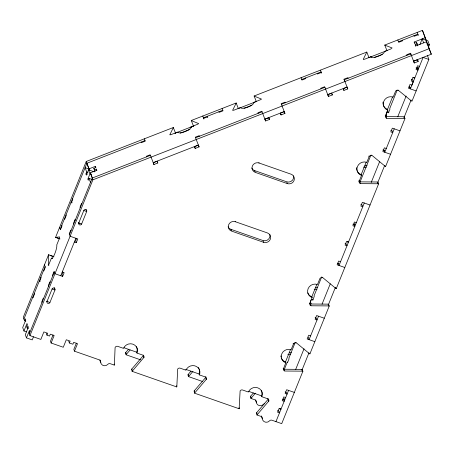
<?xml version="1.0" encoding="UTF-8"?>
<svg xmlns="http://www.w3.org/2000/svg" width="454" height="454" viewBox="0 0 454 454"><rect width="100%" height="100%" fill="white"/><g stroke="black" fill="none" stroke-linecap="round" stroke-linejoin="round"><path stroke-width="0.68" d="M175.494 133.187L175.471 133.238A2.094 0.636 -21.5 0 0 175.494 133.039L173.32 127.512L86.232 161.476L55.587 237.323A2.094 0.414 -70.7 0 0 55.649 237.408L59.542 236.897L59.57 237.249A2.077 0.409 -70.7 0 1 59.003 239.366L56.733 244.984A7.275 1.436 -70.7 0 1 56.71 247.186L56.16 249.689A7.275 1.436 -70.7 0 1 53.26 256.873L52.278 258.167A7.275 1.436 -70.7 0 1 51.433 258.105L49.163 263.723A2.094 0.414 -70.7 0 1 48.317 265.102L48.589 254.893A2.1 0.414 -70.7 0 0 48.561 254.722L53.844 256.567M76.357 343.162L73.832 349.404L74.479 351.18L99.352 359.88A2.077 1.981 -20 0 1 100.657 361.759A4.154 3.955 -20 0 0 107.91 364.295A2.077 1.981 -20 0 1 110.226 363.677L114.277 365.095A2.066 1.969 -20 0 0 114.414 364.534L115.095 347.56A2.071 1.975 -20 0 1 117.768 346.357L123.539 348.371A7.27 6.929 -20 0 1 132.914 344.166A7.27 6.929 -20 0 1 136.995 353.076L142.755 355.09A2.077 1.981 -20 0 1 144.026 357.287L132.12 371.332L176.702 386.921A2.066 1.969 -20 0 0 176.844 386.36L177.69 369.057A2.077 1.981 -20 0 1 180.198 368.183L185.964 370.203A7.27 6.923 -20 0 1 194.67 365.793A7.27 6.923 -20 0 1 199.805 373.58L199.419 374.908L205.185 376.922A2.077 1.981 -20 0 1 206.457 379.113L194.545 393.164L239.133 408.753L240.121 390.883A2.077 1.981 -20 0 1 242.629 390.014L248.395 392.029A7.27 6.929 -20 0 1 257.77 387.824A7.27 6.929 -20 0 1 261.844 396.734L267.61 398.748M356.645 167.566L356.651 168.945A7.264 6.923 -20 0 0 356.952 170.329M280.022 408.328L279.948 409.207L280.39 408.895M383.46 105.487A7.27 6.929 -20 0 0 387.551 109.335L387.875 110.22L385.497 116.196A2.077 1.981 -20 0 0 386.768 118.386L404.366 118.517A2.071 1.975 -20 0 1 404.951 118.63L385.616 166.482A2.071 1.975 -20 0 1 385.1 166.209L371.605 155.081M283.126 368.574A2.077 1.981 -20 0 0 284.051 369.25L301.649 369.38A2.083 1.986 -20 0 1 302.233 369.494L302.88 371.27L281.718 423.639L271.901 420.211A2.077 1.981 -20 0 0 269.58 420.824A4.154 3.955 -20 0 1 262.333 418.293A2.077 1.981 -20 0 0 261.027 416.409L256.975 414.99L268.882 400.944A2.077 1.981 -20 0 0 267.61 398.748M307.75 292.875A7.27 6.929 -20 0 0 311.841 296.723L312.165 297.608L309.787 303.584A2.077 1.981 -20 0 0 311.058 305.78L328.656 305.911A2.083 1.986 -20 0 1 329.241 306.024L309.906 353.87A2.094 1.998 -20 0 1 309.39 353.598L295.894 342.469M199.419 374.908L199.096 374.017L199.59 371.764A7.27 6.929 -20 0 0 198.267 367.462M368.954 57.789L368.971 57.732A2.094 0.636 -21.3 0 0 368.971 57.59L366.804 52.062L254.132 95.998L256.306 101.526M238.322 108.727L238.344 108.676A2.094 0.636 -21.5 0 0 238.344 108.529L236.171 103.001L191.282 120.509L193.455 126.036A2.094 0.636 -21.2 0 0 193.546 126.144L193.597 126.172M48.561 254.722L23.285 317.278L24.539 320.728L25.821 321.171M23.931 319.049L45.116 266.617M60.257 229.139L86.879 163.247M24.539 320.728L25.299 318.85L25.73 320.036L22.7 327.533L23.954 330.983L26.519 331.88M94.301 171.85L88.536 169.836L86.391 175.148L85.959 173.961L86.72 172.089L85.102 167.645L88.944 168.99M23.954 330.983L26.985 323.486L27.416 324.667L26.655 326.545L27.155 327.913L28.437 328.361M27.155 327.913L27.915 326.04L28.341 327.221L25.316 334.717L26.468 337.884L32.234 339.898L33.494 336.777M88.536 169.836L89.971 173.78L87.826 179.092L88.258 180.272L89.012 178.399L92.219 179.517M26.468 337.884L29.493 330.387L29.856 331.375L29.096 333.247L29.958 335.614L40.849 339.422L43.873 331.925L47.721 333.27L46.961 335.143L49.554 336.051L50.309 334.172L54.157 335.517L51.126 343.014L63.271 347.259L66.295 339.762L70.143 341.107L69.383 342.98L72.907 344.217L73.667 342.339L77.509 343.684L74.479 351.18M29.311 333.838L54.315 271.957M69.456 234.48L92.258 178.036L92.905 179.812L29.958 335.614M52.085 288.988L54.968 289.998A1.549 1.476 -20 0 0 54.1 288.097A1.549 1.476 -20 0 0 52.096 288.994L47.034 301.484A1.549 1.476 -20 0 0 47.92 303.391A1.549 1.476 -20 0 0 49.917 302.489L54.968 289.998L54.105 287.632M83.791 210.514L86.674 211.524A1.549 1.476 -20 0 0 85.806 209.623A1.549 1.476 -20 0 0 83.803 210.52L78.741 223.01A1.561 1.487 -20 0 0 81.3 224.514A1.549 1.476 -20 0 0 81.624 224.015L86.674 211.524L86.027 209.748A1.549 1.476 -20 0 0 86.112 209.47M60.723 275.748L75.869 238.271M63.01 272.145L61.999 274.642L62.646 276.418L54.957 273.728L54.1 271.361L52.585 275.113L52.8 275.703M76.641 238.412L75.631 240.915L76.272 242.686L74.354 242.016M62.646 276.418L64.162 272.672L62.238 271.997M76.272 242.686L77.787 238.94L70.103 236.25L69.241 233.884L70.756 230.138L70.972 230.728M53.005 334.995L50.479 341.238L51.126 343.014M302.88 371.27A2.083 1.986 -20 0 0 302.296 371.151L284.698 371.026A2.077 1.981 -20 0 1 283.427 368.83L285.804 362.854L285.481 361.969L290.515 349.506M311.841 296.723L316.875 284.261M322.255 277.224L335.75 288.358A2.088 1.986 -20 0 0 336.266 288.625L378.591 183.876A2.071 1.975 -20 0 0 378.006 183.762L360.408 183.632A2.077 1.981 -20 0 1 359.245 181.089L361.515 175.465L361.191 174.58L366.23 162.118M387.551 109.335L392.591 96.872M310.292 301.785L311.081 299.833M386.002 114.397L387.052 111.792M284.312 369.46L287.337 361.963L287.552 362.553L289.067 358.808L288.852 358.217L295.196 342.52M310.485 304.679L310.996 303.403L310.354 301.632M321.704 276.9L314.026 295.906L314.242 296.502L312.727 300.247M360.033 182.037L370.89 155.166M397.074 90.352L389.736 108.517L389.952 109.108L388.437 112.859L388.005 111.673M419.893 44.571L422.186 38.896L427.952 40.911L429.388 44.855L428.366 47.375M295.554 369.732L304.01 348.808M322.056 304.14L330.262 283.824M371.241 182.406L379.714 161.437M397.738 116.82L406.126 96.061M411.358 79.49L412.641 79.938L413.288 81.714L411.897 85.148L409.973 84.472L408.464 88.224L416.148 90.913M275.953 421.624L288.568 390.395M318.538 316.217L309.078 339.643L308.215 337.277M364.278 203.006L339.042 265.465L338.185 263.099M394.248 128.828L384.788 152.255L383.925 149.888M302.114 369.789L308.981 352.786M328.35 304.85L335.234 287.808M377.802 182.457L384.686 165.415M404.293 116.888L411.108 100.022M427.458 55.564L428.865 59.434L411.977 101.236A2.083 1.986 -20 0 1 411.46 100.964L398.044 90.057M202.495 381.485L188.518 376.599L192.961 371.344M264.625 403.6A2.077 1.981 -20 0 0 263.558 404.264A4.154 3.955 -20 0 1 256.306 401.728A2.077 1.981 -20 0 0 255 399.843L250.948 398.425L255.386 393.17M143.419 355.124A2.077 1.981 -20 0 1 143.379 355.51L131.683 369.17L132.12 371.332M190.935 371.151L187.877 374.822L188.518 376.599M253.36 392.982L250.302 396.654L250.948 398.425M205.804 376.559A2.077 1.981 -20 0 1 205.81 377.342L194.108 390.996L194.545 393.164M268.274 398.782A2.077 1.981 -20 0 1 268.235 399.168L256.538 412.828L256.975 414.99M140.734 359.891L126.093 354.773L125.446 352.996A2.077 1.975 -20 0 1 125.741 352.486L128.505 349.325M130.071 350.045L126.388 354.262A2.077 1.975 -20 0 0 126.093 354.773M173.32 127.512A2.094 0.636 -21.4 0 1 173.32 127.659L169.802 134.764A2.083 0.63 -21.4 0 0 170.647 134.747L177.542 132.171L179.058 132.874L181.237 132.71A7.275 2.202 -21.4 0 0 188.648 129.821L190.391 128.454L191.083 126.893L197.91 124.118A2.083 0.624 -21.5 0 0 198.546 123.55L191.378 120.616A2.094 0.636 -21.2 0 1 191.282 120.509M387.029 50.695A2.088 0.636 -21.3 0 1 386.933 50.587L384.765 45.06L422.458 30.361L426.425 40.82M145.013 140.575L86.862 163.258L89.71 170.659M222.778 110.254L203.426 117.802L203.908 119.027M301.728 79.467L321.074 71.919L321.557 73.151M398.464 41.74L417.816 34.198L418.293 35.418M384.765 45.06A2.094 0.636 -21.1 0 0 384.856 45.167L392.097 47.954L390.718 49.032L384.566 51.438L383.874 53.005L382.126 54.367A7.275 2.202 -21.4 0 1 374.715 57.261L372.535 57.425L371.02 56.722L365.215 58.986A2.094 0.641 -21.5 0 1 363.262 59.315L366.804 52.062M174.96 133.249L193.898 125.86M238.061 108.642L256.521 101.441M369.181 57.51L386.921 50.587M89.631 170.727L88.91 168.882L95.357 166.368L95.839 167.594M180.181 133.238L189.976 129.418M243.98 108.358L251.891 105.271M374.425 57.488L382.313 54.412M417.85 45.882L416.551 42.466L414.615 43.221L414.184 42.035L425.154 37.761L422.458 30.361M96.844 170.358L96.362 169.126L94.426 169.881L93.853 168.303L95.788 167.554L95.357 166.368M413.566 61.137L431.3 54.225L426.584 41.706L415.62 45.979L415.194 44.793L417.124 44.044L416.551 42.466M150.393 155.364L92.241 178.047L90.346 172.826L96.793 170.312L96.362 169.126M343.19 88.581L343.916 90.425L347.781 88.916L344.03 79.183L347.9 77.674L348.116 78.264M411.018 54.474L410.535 53.249L406.665 54.752L406.88 55.348M195.543 137.761L262.043 111.826M281.395 104.284L324.894 87.316M344.245 79.773L410.751 53.839M92.905 179.812L429.132 48.697L426.584 41.706M153.214 162.668L198.358 145.064M264.864 119.13L284.21 111.582M327.714 94.619L347.06 87.072M153.934 164.513L157.805 163.003L157.158 161.227L153.287 162.736L153.934 164.513L150.183 154.774L146.313 156.284L146.529 156.874M195.209 148.413L199.079 146.903L198.432 145.132L194.567 146.642L195.209 148.413L194.488 146.574M265.584 120.968L269.455 119.459L268.808 117.688L264.937 119.198L265.584 120.968L261.827 111.236L257.963 112.745L258.178 113.335M281.066 114.936L284.93 113.426L284.289 111.65L280.419 113.16L281.066 114.936L280.339 113.091M328.435 96.458L332.305 94.954L331.658 93.178L327.788 94.687L328.435 96.458L324.684 86.725L320.813 88.235L321.029 88.825M414.286 62.981L418.157 61.472L417.51 59.695L413.639 61.205L414.286 62.981L410.535 53.249M385.196 115.94A2.077 1.981 -20 0 0 386.127 116.616L403.725 116.746A2.071 1.975 -20 0 1 404.304 116.86L404.951 118.63M364.999 165.381L367.11 165.392M363.535 167.14L366.35 167.157M358.836 181.186A2.077 1.981 -20 0 0 359.767 181.861L377.359 181.992A2.071 1.975 -20 0 1 377.944 182.105L378.591 183.876M315.649 287.524L317.76 287.541M314.185 289.283L317 289.306M309.486 303.329A2.077 1.981 -20 0 0 310.411 304.004L328.009 304.135A2.083 1.986 -20 0 1 328.594 304.248L329.241 306.024M289.289 352.769L291.4 352.786M287.825 354.529L290.639 354.551M55.649 237.408L60.002 238.929M426.828 43.959L429.388 44.855M428.865 59.434L423.1 57.42L410.382 88.893L409.525 86.527M419.468 66.409L417.549 65.739L416.034 69.485L417.952 70.154L417.635 69.269M416.029 67.935L418.594 68.832M414.803 77.963L412.879 77.293L411.364 81.039L413.288 81.714M409.099 86.896L410.376 87.344M386.944 111.82L388.862 112.49M385.429 115.566L386.712 116.014L386.065 114.238M400.014 130.843L392.33 128.159L390.815 131.904L392.733 132.579L392.091 130.803L390.809 130.355M386.297 148.503L384.379 147.834L382.864 151.579L390.554 154.269M382.858 150.03L384.782 150.7M259.075 163.009L291.105 174.211A5.193 4.949 -20 0 1 294.016 180.573A5.193 4.949 -20 0 1 287.32 183.581L255.29 172.378A5.193 4.949 -20 0 1 252.379 166.016A5.193 4.949 -20 0 1 259.075 163.014L258.916 162.566M370.044 205.021L362.36 202.331L360.845 206.082L362.769 206.752L362.122 204.975L360.839 204.527M251.8 168.048A5.193 4.949 -20 0 0 254.643 170.602L286.673 181.804A5.193 4.949 -20 0 0 293.613 175.908M356.333 222.681L354.409 222.006L352.894 225.757L354.818 226.427L354.495 225.542A1.555 0.306 -70.7 0 0 354.903 223.691A1.555 0.306 -70.7 0 0 354.171 224.651M352.889 224.208L354.812 224.878M348.507 242.044L346.584 241.375L345.074 245.12L346.992 245.79L346.351 244.019L345.068 243.571M235.354 221.728L267.383 232.925A5.193 4.949 -20 0 1 270.295 239.292A5.193 4.949 -20 0 1 263.598 242.294L231.568 231.097A5.193 4.949 -20 0 1 228.657 224.73A5.193 4.949 -20 0 1 235.354 221.728L235.189 221.285M86.72 172.089L88.002 172.537M89.971 173.78L91.254 174.228M340.557 261.72L338.639 261.05L337.123 264.796L344.807 267.485M85.959 173.961L87.242 174.41M337.759 263.468L339.042 263.916M228.078 226.762A5.193 4.949 -20 0 0 230.921 229.321L262.951 240.524A5.193 4.949 -20 0 0 269.892 234.622M72.214 202.796L71.062 202.393L71.278 202.983L72.793 199.238L72.578 198.642M311.234 299.209L313.152 299.878M309.719 302.954L310.996 303.403M81.624 224.015L78.741 223.01L78.525 222.415M324.304 318.237L316.62 315.547L315.104 319.293L317.023 319.968L316.381 318.192L315.099 317.743M55.587 237.323L59.502 238.691M310.587 335.898L308.669 335.222L307.154 338.973L314.843 341.658M50.031 255.471L53.873 256.816M51.433 258.105L52.585 258.508M48.186 265.005L48.907 265.261M40.321 281.202L39.356 280.867L39.572 281.457L41.087 277.712L40.871 277.122M49.917 302.489L47.034 301.484L46.875 301.042M294.334 392.409L286.65 389.725L285.135 393.47L287.059 394.14L286.412 392.37L285.129 391.921M285.668 397.579L283.744 396.904L282.229 400.655L284.17 401.33L283.852 400.445A1.555 0.306 -70.7 0 0 284.238 398.589A1.555 0.306 -70.7 0 0 283.506 399.548M282.865 399.327L284.471 399.889M123.857 347.707L136.665 352.191L136.989 353.076M185.641 369.312L199.096 374.017M248.713 391.365L261.521 395.848L261.844 396.734M281.02 409.139L279.079 408.464L277.564 412.209L279.482 412.879L278.841 411.108L277.559 410.66M425.154 37.761L426.357 40.832M429.132 48.697L431.3 54.225M414.184 42.035L414.667 43.266M415.194 44.793L415.677 46.024M417.436 59.627L418.157 61.472M371.02 56.722L371.383 57.641M344.03 79.183L344.512 80.409M331.585 93.11L332.305 94.954M284.93 113.426L281.179 103.688L285.05 102.178L285.265 102.774M268.728 117.62L269.455 119.459M207.779 117.518L207.296 116.292L207.512 116.882L203.642 118.392L202.785 116.025M199.079 146.903L195.328 137.17L199.198 135.661L199.408 136.251M191.083 126.893L191.446 127.812M157.078 161.159L157.805 163.003M93.853 168.303L95.056 171.374M90.346 172.826L92.27 177.741M422.186 38.896L423.622 42.841M417.169 32.421L418.032 34.788L414.161 36.297L413.946 35.707M402.335 40.23L402.55 40.826L398.68 42.33L397.823 39.969M403.884 117.189L404.366 118.517M386.121 116.616L386.689 118.165M385.457 166.039L385.616 166.482M347.781 88.916L347.14 87.14L343.269 88.649L343.916 90.425M368.847 156.062L369.006 156.505M377.524 182.434L378.006 183.762M320.428 70.149L321.29 72.515L317.42 74.019L317.204 73.429M359.767 181.861L360.328 183.41M359 180.42L359.245 181.089M305.599 77.957L305.809 78.548L301.944 80.057L301.081 77.691M336.108 288.182L336.266 288.625M335.427 287.467L335.585 287.91M286.837 182.247L287.32 183.581M328.174 304.577L328.656 305.911M310.411 304.004L310.979 305.559M254.643 170.608L255.131 171.935M222.131 108.478L222.993 110.844L219.123 112.354L218.907 111.763M309.747 353.428L309.906 353.87M263.116 240.966L263.598 242.294M293.136 343.451L293.295 343.894M301.814 369.823L302.296 371.151M284.051 369.25L284.618 370.804M230.921 229.321L231.404 230.655M268.212 399.741L268.774 401.296M250.597 396.143L251.085 397.477M256.623 412.709L257.112 414.037M144.372 138.805L145.229 141.171L141.359 142.681L141.143 142.085M239.105 407.743L239.269 408.186M238.974 408.311L239.133 408.753M205.781 377.915L206.349 379.465M188.172 374.317L188.654 375.645M194.198 390.877L194.681 392.211M176.68 385.917L176.844 386.36M176.385 386.036L176.702 386.921M86.232 161.476L88.91 168.882M89.012 178.399L90.482 182.434M143.356 356.084L143.924 357.639M81.777 203.988L81.561 203.392L80.046 207.143L80.262 207.733M125.741 352.491L126.229 353.819M131.768 369.051L132.256 370.385M75.216 220.224L75.001 219.634L73.486 223.379L73.701 223.975M66.017 214.884L66.233 215.474L64.718 219.225L64.502 218.635M114.255 364.085L114.414 364.534M114.119 364.653L114.277 365.095M61.772 225.388L61.988 225.978L60.473 229.73L59.61 227.363L59.775 227.806M44.469 264.841L45.332 267.207L43.817 270.953L43.601 270.363M50.071 282.462L49.855 281.866L48.34 285.617L48.555 286.207M68.736 341.209L69.383 342.98M43.51 298.698L43.295 298.108L41.779 301.859L41.995 302.449M34.311 293.358L34.527 293.954L33.011 297.699L32.796 297.109M46.319 333.367L46.961 335.143M256.334 402.255A4.154 3.955 -20 0 1 255.664 399.951M417.345 68.299A1.555 0.306 -70.7 0 1 418.072 67.334A1.555 0.306 -70.7 0 1 417.669 69.184M414.292 77.481A1.555 0.306 -70.7 0 1 413.787 77.481M347.963 241.642A1.555 0.306 -70.7 0 1 347.509 241.392M398.124 90.278A2.077 1.981 -20 0 0 395.616 91.152L393.175 97.105A7.27 6.929 -20 0 0 383.8 101.31A7.27 6.929 -20 0 0 387.875 110.22M383.125 104.392A7.27 6.929 -20 0 1 383.034 102.105M371.764 155.523A2.077 1.981 -20 0 0 369.085 156.726L366.815 162.35A7.27 6.929 -20 0 0 357.44 166.556A7.27 6.929 -20 0 0 361.515 175.465M361.191 174.58A7.264 6.923 -20 0 1 357.213 170.993M322.414 277.666A2.077 1.981 -20 0 0 319.905 278.54L317.465 284.493A7.27 6.929 -20 0 0 308.09 288.699A7.27 6.929 -20 0 0 312.165 297.608M296.053 342.918A2.077 1.981 -20 0 0 293.545 343.786L291.105 349.739A7.27 6.929 -20 0 0 281.73 353.944A7.27 6.929 -20 0 0 285.804 362.854M285.481 361.969A7.27 6.929 -20 0 1 281.389 358.121M281.054 357.026A7.27 6.929 -20 0 1 280.907 355.891M262.361 418.815A4.154 3.955 -20 0 1 261.691 416.517A2.077 1.981 -20 0 0 261.618 415.926M100.686 362.286A4.154 3.955 -20 0 1 100.016 359.988M47.857 301.706A1.561 1.487 -20 0 1 46.756 301.32M54.406 287.944A1.549 1.476 -20 0 1 54.321 288.222M79.87 223.186A1.561 1.487 -20 0 1 78.264 222.625M136.45 346.606A7.27 6.929 -20 0 1 136.671 352.191M261.305 390.258A7.27 6.929 -20 0 1 261.527 395.848M236.171 103.001A2.094 0.636 -21.5 0 1 236.171 103.149L232.652 110.254A2.094 0.636 -21.4 0 0 234.587 109.93L240.393 107.66L241.908 108.364L245.37 107.921A7.27 2.202 -21.4 0 0 251.499 105.311L253.241 103.943L253.934 102.383L260.761 99.608A2.083 0.624 -21.5 0 0 261.396 99.046L254.229 96.106A2.094 0.636 -21.2 0 1 254.132 95.998"/></g></svg>
